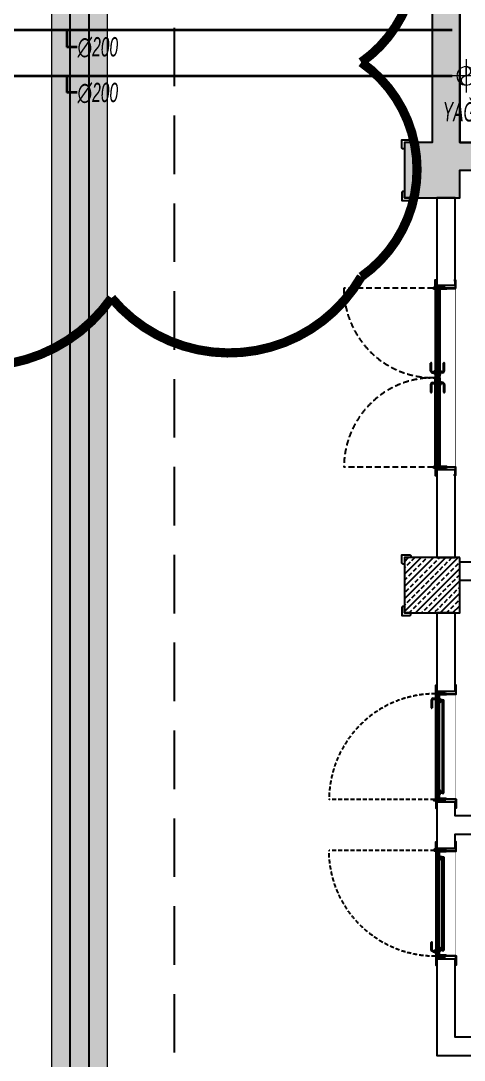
# Model space of a CAD drawing. Header units: millimetres. Extents: x -379292 to 1221486, y 92049 to 447512.
# Drawn here: x 182486 to 187296, y 235469 to 246739 of the extents above; entities that cross this region are included whole.
import ezdxf
from ezdxf.enums import TextEntityAlignment as Align

# ---------------------------------------------------------------- set-up
doc = ezdxf.new("R2010")
doc.units = ezdxf.units.MM
doc.linetypes.add('HIDDEN', pattern=[9.525, 6.35, -3.175])
for name, color, linetype, lineweight in [('0-KRCN-SHT YAĞMURSUYUBORUSU-100', 3, 'PISSU_LINE50', 35), ('0-KRCN-SHT-KOLADI-YAZIYAĞMURSUYU', 4, 'Continuous', 35), ('0-KRCN-SHT-PİSSU-BORU', 220, 'PISSU_LINE50', 40), ('E_CT_KA', 4, 'Continuous', 9), ('XREF$0$05_RAIN PIPE', 3, 'Continuous', 9)]:
    doc.layers.add(name, color=color, linetype=linetype, lineweight=lineweight)
for name, color, linetype in [('010-05', 1, 'Continuous'), ('05_DOOR', 2, 'Continuous'), ('05_EQUIPMENT', 1, 'Continuous'), ('05_HATCH 1', 101, 'Continuous'), ('05_HATCH CONCRETE', 141, 'Continuous'), ('05_HATCH SOLID-2', 253, 'Continuous'), ('05_PLASTER', 2, 'Continuous'), ('05_STEEL HIDDEN', 61, 'HIDDEN'), ('05_SYMBOL', 2, 'Continuous'), ('05_WALL', 3, 'Continuous'), ('E_CT_ZA', 6, 'Continuous')]:
    doc.layers.add(name, color=color, linetype=linetype)
doc.styles.add('MUF', font='isocpeur.ttf')
doc.styles.get("Standard").update_dxf_attribs({"font": 'segoeuil.ttf'})
doc.styles.add('ÇAP-2', font='ARIALNBI.TTF')
doc.linetypes.add('PISSU_LINE50', pattern='A,50,-10,["C",MUF,S=10,R=0,X=1,Y=-5],0', length=60)
pattern_1 = [(225, (19752.8965, 13790.6787), (0.224506403, -0.224506403), []), (315, (19752.8965, 13790.6787), (0.224506403, 0.224506403), [])]
pattern_2 = [(315, (-21540.32198, 13790.6787), (-0.224506403, -0.224506403), []), (225, (-21540.32198, 13790.6787), (-0.224506403, 0.224506403), [])]
pattern_3 = [(270, (-695728.2336, -3493868.9414), (1.3748153225, -2.38125), [1.5875, -3.175]), (30, (-695728.2336, -3493868.9414), (1.3748153315, 2.3812499948), [1.5875, -3.175]), (330, (-695728.2336, -3493868.9414), (2.749630654, -5.2e-09), [-3.175, 1.5875])]
pattern_4 = [(225, (905000, -3e-07), (67.351921, -67.351921), []), (225, (904932.65, -3e-07), (67.351921, -67.351921), [47.625, -23.8125])]

# ---------------------------------------------------------------- blocks, each defined once
blk = doc.blocks.new('VIDA')
at = {"layer": '05_EQUIPMENT'}
h = blk.add_hatch(dxfattribs=at)
h.set_pattern_fill('LINE', color=256, scale=0.1, angle=150, style=0)
h.set_pattern_definition([(330, (-3585.31887, 6072.20274), (0.03125, 0.05412658774), [])])
h.paths.add_polyline_path([(-0.1, -0.3), (-0.1, -1.7), (0.1, -1.7), (0.1, -0.3)])
h.paths.add_polyline_path([(-0.1, -0.3), (0.1, -0.3), (0, 0)])
for p, q in [((-0.1, -0.3), (0, 0)), ((0.1, -0.3), (0, 0)), ((0, -2), (-0.2, -2)), ((0.1, -1.7), (-0.1, -1.7)), ((0.1, -2), (-0.1, -2)), ((0, -2), (0, -2)), ((0.2, -2), (0, -2)), ((0, -2), (0, -2)), ((0, -2), (0, -2))]:
    blk.add_line(p, q, dxfattribs=at)
for points in [[(-0.2, -2), (-0.1, -2), (-0.1, -0.3)], [(0.2, -2), (0.1, -2), (0.1, -0.3)]]:
    blk.add_lwpolyline(points, dxfattribs=at)
blk = doc.blocks.new('*U82')
at = {"color": 8, "ltscale": 7}
for p, q in [((927, 60), (844, 60)), ((1073, 60), (1156, 60))]:
    blk.add_line(p, q, dxfattribs=at)
at = {"color": 8}
blk.add_wipeout([(0, 0), (0, -206), (2000, -206), (2000, 0), (10, 0)], dxfattribs=at)
at = {"layer": '010-05', "ltscale": 7}
h = blk.add_hatch(dxfattribs=at)
h.set_pattern_fill('ANSI37', color=8, scale=0.1, angle=360, style=0)
h.set_pattern_definition([(45, (-20246.60925, -14802.3896), (-0.224506403, 0.224506403), []), (135, (-20246.60925, -14802.3896), (-0.224506403, -0.224506403), [])])
edge = h.paths.add_edge_path(flags=16)
edge.add_line((28, -47), (28, -55))
edge.add_line((28, -55), (22, -55))
edge.add_line((22, -55), (22, -49))
edge.add_arc((26, -51), 4.69, 56.5428, 159.2569, ccw=False)
edge = h.paths.add_edge_path()
edge.add_line((29, -45), (29, -56))
edge.add_line((29, -56), (21, -56))
edge.add_line((21, -56), (21, -42))
edge.add_line((21, -42), (34, -42))
edge.add_line((34, -42), (32, -43))
edge.add_arc((32, -46), 2.82, 91.1093, 165.5986)
edge = h.paths.add_edge_path(flags=16)
edge.add_arc((32, -46), 3.82, 143.4668, 165.5986, ccw=False)
edge.add_line((29, -43), (22, -43))
edge.add_line((22, -43), (22, -46))
edge.add_arc((26, -53), 8.25, 70.1103, 120.2945, ccw=False)
edge.add_line((28, -45), (28, -45))
edge.add_line((28, -45), (29, -45))
h = blk.add_hatch(dxfattribs=at)
h.set_pattern_fill('ANSI37', color=8, scale=0.1, angle=360, style=0)
h.set_pattern_definition([(135, (22246.60925, -14802.3896), (0.224506403, 0.224506403), []), (45, (22246.60925, -14802.3896), (0.224506403, -0.224506403), [])])
edge = h.paths.add_edge_path(flags=16)
edge.add_line((1972, -47), (1972, -55))
edge.add_line((1972, -55), (1978, -55))
edge.add_line((1978, -55), (1978, -49))
edge.add_arc((1974, -51), 4.69, 20.7431, 123.4572)
edge = h.paths.add_edge_path()
edge.add_line((1971, -45), (1971, -56))
edge.add_line((1971, -56), (1979, -56))
edge.add_line((1979, -56), (1979, -42))
edge.add_line((1979, -42), (1966, -42))
edge.add_line((1966, -42), (1968, -43))
edge.add_arc((1968, -46), 2.82, 14.4014, 88.8907, ccw=False)
edge = h.paths.add_edge_path(flags=16)
edge.add_arc((1968, -46), 3.82, 14.4014, 36.5332)
edge.add_line((1971, -43), (1978, -43))
edge.add_line((1978, -43), (1978, -46))
edge.add_arc((1974, -53), 8.25, 59.7055, 109.8897)
edge.add_line((1972, -45), (1972, -45))
edge.add_line((1972, -45), (1971, -45))
at = {"layer": '05_HATCH 1', "ltscale": 7}
h = blk.add_hatch(dxfattribs=at)
h.set_pattern_fill('HONEY', color=8, scale=15, angle=90, style=0)
h.set_pattern_definition([(270, (24591.2114, 3174525.0591), (-1.623797625, -2.8125), [1.875, -3.75]), (150, (24591.2114, 3174525.0591), (-1.62379763564, 2.81249999385), [1.875, -3.75]), (210, (24591.2114, 3174525.0591), (-3.24759526064, -6.15e-09), [-3.75, 1.875])])
h.paths.add_polyline_path([(978, -15), (982, -9), (32, -9), (34, -15)])
h = blk.add_hatch(dxfattribs=at)
h.set_pattern_fill('HONEY', color=8, scale=15, angle=90, style=0)
h.set_pattern_definition([(90, (24591.2114, -3174555.0591), (-1.623797625, 2.8125), [1.875, -3.75]), (210, (24591.2114, -3174555.0591), (-1.62379763564, -2.81249999385), [1.875, -3.75]), (150, (24591.2114, -3174555.0591), (-3.24759526064, 6.15e-09), [-3.75, 1.875])])
h.paths.add_polyline_path([(982, -21), (978, -15), (34, -15), (32, -21)])
h = blk.add_hatch(dxfattribs=at)
h.set_pattern_fill('HONEY', color=8, scale=15, angle=90, style=0)
h.set_pattern_definition([(270, (24341.2114, 3174525.0591), (-1.623797625, -2.8125), [1.875, -3.75]), (150, (24341.2114, 3174525.0591), (-1.62379763564, 2.81249999385), [1.875, -3.75]), (210, (24341.2114, 3174525.0591), (-3.24759526064, -6.15e-09), [-3.75, 1.875])])
h.paths.add_polyline_path([(772, -15), (768, -9), (1970, -9), (1966, -15)])
h = blk.add_hatch(dxfattribs=at)
h.set_pattern_fill('HONEY', color=8, scale=15, angle=90, style=0)
h.set_pattern_definition([(90, (24341.2114, -3174555.0591), (-1.623797625, 2.8125), [1.875, -3.75]), (210, (24341.2114, -3174555.0591), (-1.62379763564, -2.81249999385), [1.875, -3.75]), (150, (24341.2114, -3174555.0591), (-3.24759526064, 6.15e-09), [-3.75, 1.875])])
h.paths.add_polyline_path([(768, -21), (772, -15), (1966, -15), (1970, -21)])
at = {"color": 8, "linetype": 'HIDDEN', "ltscale": 10}
for p, q in [((29, 30), (29, 1002)), ((1971, 30), (1971, 1002))]:
    blk.add_line(p, q, dxfattribs=at)
at = {"color": 8, "ltscale": 7}
for p, q in [((22, 10), (970, 10)), ((22, 10), (1000, 10)), ((22, 9), (22, 10)), ((22, 9), (22, 10)), ((27, 2), (27, 1)), ((27, 2), (37, 2)), ((27, 2), (27, 1)), ((27, 2), (37, 2)), ((27, 1), (37, 1)), ((27, 1), (37, 1)), ((37, 5), (36, 5)), ((37, 5), (36, 5)), ((37, 9), (985, 9)), ((985, 2), (37, 2)), ((37, 2), (44, -15)), ((37, 2), (44, -15)), ((37, 1), (43, -15)), ((37, 1), (43, -15)), ((927, 50), (844, 50)), ((964, 15), (919, 15)), ((919, 15), (919, 10)), ((937, 40), (937, 15)), ((947, 40), (947, 15)), ((964, 15), (964, 10)), ((985, 2), (978, -15)), ((985, 1), (979, -15)), ((985, 5), (986, 5)), ((995, 2), (985, 2)), ((995, 1), (985, 1)), ((995, 2), (995, 1)), ((1978, 10), (1000, 10)), ((1005, 2), (1005, 1)), ((1005, 2), (1015, 2)), ((1005, 1), (1015, 1)), ((1015, 5), (1014, 5)), ((1963, 9), (1015, 9)), ((1015, 2), (1963, 2)), ((1015, 2), (1022, -15)), ((1015, 1), (1021, -15)), ((1978, 10), (1030, 10)), ((1036, 15), (1081, 15)), ((1036, 15), (1036, 10)), ((1053, 40), (1053, 15)), ((1063, 40), (1063, 15)), ((1073, 50), (1156, 50)), ((1081, 15), (1081, 10)), ((1963, 2), (1956, -15)), ((1963, 2), (1956, -15)), ((1963, 1), (1957, -15)), ((1963, 1), (1957, -15)), ((1963, 5), (1964, 5)), ((1963, 5), (1964, 5)), ((1973, 2), (1963, 2)), ((1973, 2), (1963, 2)), ((1973, 1), (1963, 1)), ((1973, 1), (1963, 1)), ((1973, 2), (1973, 1)), ((1973, 2), (1973, 1)), ((1978, 9), (1978, 10)), ((1978, 9), (1978, 10)), ((1978, 9), (1978, 10)), ((985, -39), (22, -39)), ((22, -39), (985, -39)), ((22, -40), (22, -39)), ((22, -40), (22, -39)), ((985, -40), (22, -40)), ((1000, -40), (22, -40)), ((43, -15), (27, -15)), ((43, -15), (27, -15)), ((27, -31), (37, -31)), ((27, -31), (27, -32)), ((27, -31), (37, -31)), ((27, -31), (27, -32)), ((27, -32), (37, -32)), ((27, -32), (37, -32)), ((33, -40), (985, -40)), ((37, -35), (36, -35)), ((37, -35), (36, -35)), ((37, -32), (44, -15)), ((37, -31), (43, -15)), ((37, -32), (44, -15)), ((37, -31), (43, -15)), ((985, -32), (37, -32)), ((982, -9), (40, -9)), ((982, -21), (40, -21)), ((978, -15), (44, -15)), ((978, -15), (44, -15)), ((985, -32), (978, -15)), ((985, -31), (979, -15)), ((979, -15), (995, -15)), ((995, -31), (985, -31)), ((995, -32), (985, -32)), ((985, -35), (986, -35)), ((995, -31), (995, -32)), ((1000, -40), (1978, -40)), ((1021, -15), (1005, -15)), ((1005, -31), (1015, -31)), ((1005, -31), (1005, -32)), ((1005, -32), (1015, -32)), ((1015, -35), (1014, -35)), ((1015, -32), (1022, -15)), ((1015, -31), (1021, -15)), ((1015, -32), (1963, -32)), ((1015, -39), (1978, -39)), ((1978, -39), (1015, -39)), ((1967, -40), (1015, -40)), ((1015, -40), (1978, -40)), ((1018, -9), (1960, -9)), ((1018, -21), (1960, -21)), ((1022, -15), (1956, -15)), ((1022, -15), (1956, -15)), ((1963, -32), (1956, -15)), ((1963, -32), (1956, -15)), ((1963, -31), (1957, -15)), ((1957, -15), (1973, -15)), ((1963, -31), (1957, -15)), ((1957, -15), (1973, -15)), ((1973, -31), (1963, -31)), ((1973, -31), (1963, -31)), ((1973, -32), (1963, -32)), ((1973, -32), (1963, -32)), ((1963, -35), (1964, -35)), ((1973, -31), (1973, -32)), ((1973, -31), (1973, -32)), ((1978, -30), (1978, -29)), ((1978, -30), (1978, -29)), ((1978, -40), (1978, -39))]:
    blk.add_line(p, q, dxfattribs=at)
at = {"ltscale": 7}
for p, q in [((927, -80), (844, -80)), ((927, -90), (844, -90)), ((919, -45), (919, -40)), ((964, -45), (919, -45)), ((937, -70), (937, -45)), ((947, -70), (947, -45)), ((964, -45), (964, -40)), ((1036, -45), (1036, -40)), ((1036, -45), (1081, -45)), ((1053, -70), (1053, -45)), ((1063, -70), (1063, -45)), ((1073, -80), (1156, -80)), ((1073, -90), (1156, -90)), ((1081, -45), (1081, -40))]:
    blk.add_line(p, q, dxfattribs=at)
at = {"color": 8, "ltscale": 7, "flags": 128}
for points in [[(36, -113, -1), (34, -113), (34, -96), (32, -96), (32, -113, 1), (38, -113), (38, -47, 1), (30, -47), (30, -56), (20, -56), (20, 10), (-60, 10), (-60, 0), (-50, 0), (-50, 2), (-58, 2), (-58, 8), (18, 8), (18, -58), (32, -58), (32, -47, -1), (36, -47)], [(1964, -113, 1), (1966, -113), (1966, -96), (1968, -96), (1968, -113, -1), (1962, -113), (1962, -47, -1), (1970, -47), (1970, -56), (1980, -56), (1980, 10), (2060, 10), (2060, 0), (2050, 0), (2050, 2), (2058, 2), (2058, 8), (1982, 8), (1982, -58), (1968, -58), (1968, -47, 1), (1964, -47)]]:
    blk.add_lwpolyline(points, format="xyb", close=True, dxfattribs=at)
at = {"color": 8, "ltscale": 7}
for points in [[(37, 5), (37, 9), (22, 9), (22, -39), (37, -39), (37, -35)], [(37, 5), (37, 9), (22, 9), (22, -39), (37, -39), (37, -35)], [(36, 5), (36, 8), (23, 8), (23, -38), (36, -38), (36, -35)], [(36, 5), (36, 8), (23, 8), (23, -38), (36, -38), (36, -35)], [(985, 5), (985, 9), (1000, 9), (1000, -39), (985, -39), (985, -35)], [(986, 5), (986, 8), (999, 8), (999, -38), (986, -38), (986, -35)], [(1015, 5), (1015, 9), (1000, 9), (1000, -39), (1015, -39), (1015, -35)], [(1014, 5), (1014, 8), (1001, 8), (1001, -38), (1014, -38), (1014, -35)], [(1963, 5), (1963, 9), (1978, 9), (1978, -39), (1963, -39), (1963, -35)], [(1963, 5), (1963, 9), (1978, 9), (1978, -39), (1963, -39), (1963, -35)], [(1964, 5), (1964, 8), (1977, 8), (1977, -38), (1964, -38), (1964, -35)], [(1964, 5), (1964, 8), (1977, 8), (1977, -38), (1964, -38), (1964, -35)]]:
    blk.add_lwpolyline(points, dxfattribs=at)
for points in [[(32, -66), (32, -210), (-60, -210), (-60, -200), (-50, -200), (-50, -202), (-58, -202), (-58, -208), (30, -208), (30, -66)], [(29, -68), (20, -68), (20, -94), (30, -104), (30, -118), (28, -118), (28, -105), (18, -95), (18, -66), (29, -66)], [(1968, -66), (1968, -210), (2060, -210), (2060, -200), (2050, -200), (2050, -202), (2058, -202), (2058, -208), (1970, -208), (1970, -66)], [(1971, -58), (1980, -58), (1980, -84), (1970, -94), (1970, -108), (1972, -108), (1972, -95), (1982, -85), (1982, -56), (1971, -56)]]:
    blk.add_lwpolyline(points, close=True, dxfattribs=at)
for centre, radius in [((29, 21), 10.1), ((29, 21), 6.72), ((1971, 21), 10.1), ((1971, 21), 6.72)]:
    blk.add_circle(centre, radius, dxfattribs=at)
at = {"color": 8, "linetype": 'HIDDEN', "ltscale": 10}
for centre, radius, start, end in [((28, 29), 972, 359.179, 89.8913), ((1972, 29), 973, 90.0802, 180.8259)]:
    blk.add_arc(centre, radius, start, end, dxfattribs=at)
at = {"color": 8, "ltscale": 7}
for centre, radius, start, end in [((844, 55), 5, 90, 270), ((927, 40), 20, 0, 90), ((927, 40), 10, 0, 90), ((1073, 40), 20, 90, 180), ((1073, 40), 10, 90, 180), ((1156, 55), 5, 270, 90)]:
    blk.add_arc(centre, radius, start, end, dxfattribs=at)
at = {"ltscale": 7}
for centre, radius, start, end in [((844, -85), 5, 90, 270), ((927, -70), 10, 270, 0), ((927, -70), 20, 270, 0), ((1073, -70), 20, 180, 270), ((1073, -70), 10, 180, 270), ((1156, -85), 5, 270, 90)]:
    blk.add_arc(centre, radius, start, end, dxfattribs=at)
at = {"layer": '010-05', "color": 8, "ltscale": 7}
for points in [[(29, -45, -0.336971), (32, -43), (34, -42), (29, -42), (21, -42), (21, -56), (29, -56)], [(28, -45, 0.222538), (22, -46), (22, -43), (29, -43, 0.09687), (29, -45), (28, -45)], [(28, -55), (22, -55), (22, -49, -0.473637), (28, -47)], [(1971, -45, 0.336971), (1968, -43), (1966, -42), (1971, -42), (1979, -42), (1979, -56), (1971, -56)], [(1972, -45, -0.222538), (1978, -46), (1978, -43), (1971, -43, -0.09687), (1971, -45), (1972, -45)], [(1972, -55), (1978, -55), (1978, -49, 0.473637), (1972, -47)]]:
    blk.add_lwpolyline(points, format="xyb", close=True, dxfattribs=at)
at = {"layer": '05_PLASTER', "color": 8, "ltscale": 7}
blk.add_line((1990, -42), (1990, 0), dxfattribs=at)
at = {"layer": '05_STEEL HIDDEN', "color": 8, "ltscale": 7}
for points in [[(17, -59), (17, -34), (11, -34), (11, -60), (23, -89), (23, -111), (29, -111), (29, -88)], [(1983, -49), (1983, -13), (1989, -13), (1989, -50), (1977, -79), (1977, -101), (1971, -101), (1971, -78)]]:
    blk.add_lwpolyline(points, close=True, dxfattribs=at)
at = {"layer": '05_STEEL HIDDEN', "color": 8, "ltscale": 7, "flags": 128}
for points in [[(17, -34), (18, -34), (18, -59), (30, -88), (30, -111), (29, -111)], [(1983, -13), (1982, -13), (1982, -49), (1970, -78), (1970, -101), (1971, -101)]]:
    blk.add_lwpolyline(points, dxfattribs=at)
at = {"layer": '05_WALL', "color": 8, "ltscale": 7}
for p, q in [((0, -200), (0, 0)), ((2000, -200), (2000, 0))]:
    blk.add_line(p, q, dxfattribs=at)
at = {"color": 8, "ltscale": 7, "yscale": 10, "zscale": 10, "rotation": 180}
for p, xscale in [((25, -76), -10), ((1975, -76), 10)]:
    blk.add_blockref('VIDA', p, dxfattribs=dict(at, xscale=xscale))
blk = doc.blocks.new('*U90')
at = {"color": 8}
blk.add_wipeout([(0, 5), (0, -206), (1200, -206), (1200, 5)], dxfattribs=at)
at = {"layer": '010-05', "ltscale": 7}
h = blk.add_hatch(dxfattribs=at)
h.set_pattern_fill('ANSI37', color=8, scale=0.1, angle=540, style=0)
h.set_pattern_definition(pattern_1)
edge = h.paths.add_edge_path(flags=16)
edge.add_line((28, -35), (28, -44))
edge.add_line((28, -44), (22, -44))
edge.add_line((22, -44), (22, -37))
edge.add_arc((26, -39), 4.69, 56.5428, 159.2569, ccw=False)
edge = h.paths.add_edge_path()
edge.add_line((29, -33), (29, -45))
edge.add_line((29, -45), (21, -45))
edge.add_line((21, -45), (21, -31))
edge.add_line((21, -31), (34, -31))
edge.add_line((34, -31), (32, -31))
edge.add_arc((32, -34), 2.82, 91.1093, 165.5986)
edge = h.paths.add_edge_path(flags=16)
edge.add_arc((32, -34), 3.82, 143.4668, 165.5986, ccw=False)
edge.add_line((29, -32), (22, -32))
edge.add_line((22, -32), (22, -35))
edge.add_arc((26, -42), 8.25, 70.1103, 120.2945, ccw=False)
edge.add_line((28, -34), (28, -33))
edge.add_line((28, -33), (29, -33))
h = blk.add_hatch(dxfattribs=at)
h.set_pattern_fill('ANSI37', color=8, scale=0.1, angle=180, style=0)
h.set_pattern_definition(pattern_2)
edge = h.paths.add_edge_path(flags=16)
edge.add_line((1172, -35), (1172, -44))
edge.add_line((1172, -44), (1178, -44))
edge.add_line((1178, -44), (1178, -37))
edge.add_arc((1174, -39), 4.69, 20.7431, 123.4572)
edge = h.paths.add_edge_path()
edge.add_line((1171, -33), (1171, -45))
edge.add_line((1171, -45), (1179, -45))
edge.add_line((1179, -45), (1179, -31))
edge.add_line((1179, -31), (1166, -31))
edge.add_line((1166, -31), (1168, -31))
edge.add_arc((1168, -34), 2.82, 14.4014, 88.8907, ccw=False)
edge = h.paths.add_edge_path(flags=16)
edge.add_arc((1168, -34), 3.82, 14.4014, 36.5332)
edge.add_line((1171, -32), (1178, -32))
edge.add_line((1178, -32), (1178, -35))
edge.add_arc((1174, -42), 8.25, 59.7055, 109.8897)
edge.add_line((1172, -34), (1172, -33))
edge.add_line((1172, -33), (1171, -33))
at = {"layer": '05_HATCH 1'}
h = blk.add_hatch(dxfattribs=at)
h.set_pattern_fill('HONEY', color=8, scale=0.5, angle=270, style=0)
h.set_pattern_definition(pattern_3)
h.paths.add_polyline_path([(40, -3), (44, -9), (1156, -9), (1160, -3)])
h = blk.add_hatch(dxfattribs=at)
h.set_pattern_fill('HONEY', color=8, scale=0.5, angle=270, style=0)
h.set_pattern_definition(pattern_3)
h.paths.add_polyline_path([(40, -15), (44, -10), (1156, -10), (1160, -15)])
at = {"color": 8, "linetype": 'HIDDEN', "ltscale": 7}
blk.add_line((25, 25), (25, 1168), dxfattribs=at)
at = {"color": 8, "ltscale": 7}
for p, q in [((22, 10), (1148, 10)), ((22, 10), (1178, 10)), ((22, 9), (22, 10)), ((27, 2), (27, 1)), ((27, 2), (37, 2)), ((27, 1), (37, 1)), ((37, 5), (36, 5)), ((37, 9), (1163, 9)), ((1163, 2), (37, 2)), ((37, 2), (44, -9)), ((37, 1), (43, -9)), ((1105, 60), (1022, 60)), ((1105, 50), (1022, 50)), ((1142, 15), (1097, 15)), ((1097, 15), (1097, 10)), ((1115, 40), (1115, 15)), ((1125, 40), (1125, 15)), ((1142, 15), (1142, 10)), ((1163, 2), (1156, -9)), ((1163, 1), (1157, -9)), ((1163, 5), (1164, 5)), ((1173, 2), (1163, 2)), ((1173, 1), (1163, 1)), ((1173, 2), (1173, 1)), ((1178, 9), (1178, 10)), ((1178, 9), (1178, 10)), ((1163, -27), (22, -27)), ((22, -27), (1163, -27)), ((22, -28), (22, -27)), ((1163, -28), (22, -28)), ((1178, -28), (22, -28)), ((43, -9), (27, -9)), ((27, -20), (37, -20)), ((27, -20), (27, -21)), ((27, -21), (37, -21)), ((33, -28), (1163, -28)), ((37, -23), (36, -23)), ((37, -20), (43, -9)), ((37, -21), (44, -10)), ((1163, -21), (37, -21)), ((1156, -9), (44, -9)), ((1156, -10), (44, -10)), ((96, -58), (96, -38)), ((1109, -58), (96, -58)), ((96, -58), (96, -78)), ((96, -78), (1109, -78)), ((116, -38), (116, -58)), ((1089, -38), (1089, -58)), ((1109, -58), (1109, -38)), ((1109, -58), (1109, -78)), ((1163, -21), (1156, -10)), ((1163, -20), (1157, -9)), ((1157, -9), (1173, -9)), ((1173, -20), (1163, -20)), ((1173, -21), (1163, -21)), ((1163, -23), (1164, -23)), ((1173, -20), (1173, -21)), ((1178, -28), (1178, -27)), ((1178, -28), (1178, -27))]:
    blk.add_line(p, q, dxfattribs=at)
at = {"color": 8, "ltscale": 7, "flags": 128}
for points in [[(36, -101, -1), (34, -101), (34, -85), (32, -85), (32, -101, 1), (38, -101), (38, -35, 1), (30, -35), (30, -45), (20, -45), (20, 10), (-68, 10), (-68, 0), (-58, 0), (-58, 2), (-66, 2), (-66, 8), (18, 8), (18, -47), (32, -47), (32, -35, -1), (36, -35)], [(1164, -101, 1), (1166, -101), (1166, -85), (1168, -85), (1168, -101, -1), (1162, -101), (1162, -35, -1), (1170, -35), (1170, -45), (1180, -45), (1180, 10), (1268, 10), (1268, 0), (1258, 0), (1258, 2), (1266, 2), (1266, 8), (1182, 8), (1182, -47), (1168, -47), (1168, -35, 1), (1164, -35)]]:
    blk.add_lwpolyline(points, format="xyb", close=True, dxfattribs=at)
at = {"color": 8, "ltscale": 7}
for points in [[(37, 5), (37, 9), (22, 9), (22, -27), (37, -27), (37, -23)], [(36, 5), (36, 8), (23, 8), (23, -26), (36, -26), (36, -23)], [(1163, 5), (1163, 9), (1178, 9), (1178, -27), (1163, -27), (1163, -23)], [(1164, 5), (1164, 8), (1177, 8), (1177, -26), (1164, -26), (1164, -23)], [(86, -28), (86, -38), (128, -38), (128, -28)], [(1119, -28), (1119, -38), (1077, -38), (1077, -28)]]:
    blk.add_lwpolyline(points, dxfattribs=at)
for points in [[(32, -55), (32, -210), (-68, -210), (-68, -200), (-58, -200), (-58, -202), (-66, -202), (-66, -208), (30, -208), (30, -55)], [(29, -57), (20, -57), (20, -83), (30, -93), (30, -106), (28, -106), (28, -94), (18, -84), (18, -55), (29, -55)], [(40, -3), (44, -9), (1156, -9), (1160, -3)], [(40, -15), (44, -10), (1156, -10), (1160, -15)], [(1168, -55), (1168, -210), (1268, -210), (1268, -200), (1258, -200), (1258, -202), (1266, -202), (1266, -208), (1170, -208), (1170, -55)], [(1171, -57), (1180, -57), (1180, -83), (1170, -93), (1170, -106), (1172, -106), (1172, -94), (1182, -84), (1182, -55), (1171, -55)]]:
    blk.add_lwpolyline(points, close=True, dxfattribs=at)
for radius in [10.1, 6.72]:
    blk.add_circle((21, 21), radius, dxfattribs=at)
at = {"color": 8, "linetype": 'HIDDEN', "ltscale": 7}
blk.add_arc((21, 16), 1152, 359.7875, 89.8098, dxfattribs=at)
at = {"color": 8, "ltscale": 7}
for centre, radius, start, end in [((1022, 55), 5, 90, 270), ((1105, 40), 20, 0, 90), ((1105, 40), 10, 0, 90)]:
    blk.add_arc(centre, radius, start, end, dxfattribs=at)
at = {"layer": '010-05', "color": 8, "ltscale": 7}
for points in [[(29, -33, -0.336971), (32, -31), (34, -31), (29, -31), (21, -31), (21, -45), (29, -45)], [(28, -34, 0.222538), (22, -35), (22, -32), (29, -32, 0.09687), (29, -33), (28, -33)], [(28, -44), (22, -44), (22, -37, -0.473637), (28, -35)], [(1171, -33, 0.336971), (1168, -31), (1166, -31), (1171, -31), (1179, -31), (1179, -45), (1171, -45)], [(1172, -34, -0.222538), (1178, -35), (1178, -32), (1171, -32, -0.09687), (1171, -33), (1172, -33)], [(1172, -44), (1178, -44), (1178, -37, 0.473637), (1172, -35)]]:
    blk.add_lwpolyline(points, format="xyb", close=True, dxfattribs=at)
at = {"layer": '05_STEEL HIDDEN', "color": 8, "ltscale": 7}
for points in [[(17, -48), (17, -23), (11, -23), (11, -49), (23, -77), (23, -99), (29, -99), (29, -76)], [(1183, -48), (1183, -23), (1189, -23), (1189, -49), (1177, -77), (1177, -99), (1171, -99), (1171, -76)]]:
    blk.add_lwpolyline(points, close=True, dxfattribs=at)
at = {"layer": '05_STEEL HIDDEN', "color": 8, "ltscale": 7, "flags": 128}
for points in [[(17, -23), (18, -23), (18, -48), (30, -76), (30, -99), (29, -99)], [(1183, -23), (1182, -23), (1182, -48), (1170, -76), (1170, -99), (1171, -99)]]:
    blk.add_lwpolyline(points, dxfattribs=at)
at = {"layer": '05_WALL', "color": 8, "ltscale": 20}
for points in [[(0, 0), (0, -200)], [(1200, 0), (1200, -200)]]:
    blk.add_lwpolyline(points, dxfattribs=at)
at = {"color": 8, "ltscale": 7, "yscale": 10, "zscale": 10, "rotation": 180}
for p, xscale in [((25, -65), -10), ((1175, -65), 10)]:
    blk.add_blockref('VIDA', p, dxfattribs=dict(at, xscale=xscale))
blk = doc.blocks.new('*U91')
at = {"color": 8}
blk.add_wipeout([(0, 5), (0, -206), (1200, -206), (1200, 5)], dxfattribs=at)
at = {"layer": '010-05', "ltscale": 7}
h = blk.add_hatch(dxfattribs=at)
h.set_pattern_fill('ANSI37', color=8, scale=0.1, angle=540, style=0)
h.set_pattern_definition(pattern_1)
edge = h.paths.add_edge_path(flags=16)
edge.add_line((28, -35), (28, -44))
edge.add_line((28, -44), (22, -44))
edge.add_line((22, -44), (22, -37))
edge.add_arc((26, -39), 4.69, 56.5428, 159.2569, ccw=False)
edge = h.paths.add_edge_path()
edge.add_line((29, -33), (29, -45))
edge.add_line((29, -45), (21, -45))
edge.add_line((21, -45), (21, -31))
edge.add_line((21, -31), (34, -31))
edge.add_line((34, -31), (32, -31))
edge.add_arc((32, -34), 2.82, 91.1093, 165.5986)
edge = h.paths.add_edge_path(flags=16)
edge.add_arc((32, -34), 3.82, 143.4668, 165.5986, ccw=False)
edge.add_line((29, -32), (22, -32))
edge.add_line((22, -32), (22, -35))
edge.add_arc((26, -42), 8.25, 70.1103, 120.2945, ccw=False)
edge.add_line((28, -34), (28, -33))
edge.add_line((28, -33), (29, -33))
h = blk.add_hatch(dxfattribs=at)
h.set_pattern_fill('ANSI37', color=8, scale=0.1, angle=180, style=0)
h.set_pattern_definition(pattern_2)
edge = h.paths.add_edge_path(flags=16)
edge.add_line((1172, -35), (1172, -44))
edge.add_line((1172, -44), (1178, -44))
edge.add_line((1178, -44), (1178, -37))
edge.add_arc((1174, -39), 4.69, 20.7431, 123.4572)
edge = h.paths.add_edge_path()
edge.add_line((1171, -33), (1171, -45))
edge.add_line((1171, -45), (1179, -45))
edge.add_line((1179, -45), (1179, -31))
edge.add_line((1179, -31), (1166, -31))
edge.add_line((1166, -31), (1168, -31))
edge.add_arc((1168, -34), 2.82, 14.4014, 88.8907, ccw=False)
edge = h.paths.add_edge_path(flags=16)
edge.add_arc((1168, -34), 3.82, 14.4014, 36.5332)
edge.add_line((1171, -32), (1178, -32))
edge.add_line((1178, -32), (1178, -35))
edge.add_arc((1174, -42), 8.25, 59.7055, 109.8897)
edge.add_line((1172, -34), (1172, -33))
edge.add_line((1172, -33), (1171, -33))
at = {"layer": '05_HATCH 1'}
h = blk.add_hatch(dxfattribs=at)
h.set_pattern_fill('HONEY', color=8, scale=0.5, angle=270, style=0)
h.set_pattern_definition(pattern_3)
h.paths.add_polyline_path([(40, -3), (44, -9), (1156, -9), (1160, -3)])
h = blk.add_hatch(dxfattribs=at)
h.set_pattern_fill('HONEY', color=8, scale=0.5, angle=270, style=0)
h.set_pattern_definition(pattern_3)
h.paths.add_polyline_path([(40, -15), (44, -10), (1156, -10), (1160, -15)])
at = {"color": 8, "linetype": 'HIDDEN', "ltscale": 7}
blk.add_line((25, 25), (25, 1168), dxfattribs=at)
at = {"color": 8, "ltscale": 7}
for p, q in [((22, 10), (1148, 10)), ((22, 10), (1178, 10)), ((22, 9), (22, 10)), ((27, 2), (27, 1)), ((27, 2), (37, 2)), ((27, 1), (37, 1)), ((37, 5), (36, 5)), ((37, 9), (1163, 9)), ((1163, 2), (37, 2)), ((37, 2), (44, -9)), ((37, 1), (43, -9)), ((1105, 60), (1022, 60)), ((1105, 50), (1022, 50)), ((1142, 15), (1097, 15)), ((1097, 15), (1097, 10)), ((1115, 40), (1115, 15)), ((1125, 40), (1125, 15)), ((1142, 15), (1142, 10)), ((1163, 2), (1156, -9)), ((1163, 1), (1157, -9)), ((1163, 5), (1164, 5)), ((1173, 2), (1163, 2)), ((1173, 1), (1163, 1)), ((1173, 2), (1173, 1)), ((1178, 9), (1178, 10)), ((1178, 9), (1178, 10)), ((1163, -27), (22, -27)), ((22, -27), (1163, -27)), ((22, -28), (22, -27)), ((1163, -28), (22, -28)), ((1178, -28), (22, -28)), ((43, -9), (27, -9)), ((27, -20), (37, -20)), ((27, -20), (27, -21)), ((27, -21), (37, -21)), ((33, -28), (1163, -28)), ((37, -23), (36, -23)), ((37, -20), (43, -9)), ((37, -21), (44, -10)), ((1163, -21), (37, -21)), ((1156, -9), (44, -9)), ((1156, -10), (44, -10)), ((96, -58), (96, -38)), ((1109, -58), (96, -58)), ((96, -58), (96, -78)), ((96, -78), (1109, -78)), ((116, -38), (116, -58)), ((1089, -38), (1089, -58)), ((1109, -58), (1109, -38)), ((1109, -58), (1109, -78)), ((1163, -21), (1156, -10)), ((1163, -20), (1157, -9)), ((1157, -9), (1173, -9)), ((1173, -20), (1163, -20)), ((1173, -21), (1163, -21)), ((1163, -23), (1164, -23)), ((1173, -20), (1173, -21)), ((1178, -28), (1178, -27)), ((1178, -28), (1178, -27))]:
    blk.add_line(p, q, dxfattribs=at)
at = {"color": 8, "ltscale": 7, "flags": 128}
for points in [[(36, -101, -1), (34, -101), (34, -85), (32, -85), (32, -101, 1), (38, -101), (38, -35, 1), (30, -35), (30, -45), (20, -45), (20, 10), (-68, 10), (-68, 0), (-58, 0), (-58, 2), (-66, 2), (-66, 8), (18, 8), (18, -47), (32, -47), (32, -35, -1), (36, -35)], [(1164, -101, 1), (1166, -101), (1166, -85), (1168, -85), (1168, -101, -1), (1162, -101), (1162, -35, -1), (1170, -35), (1170, -45), (1180, -45), (1180, 10), (1268, 10), (1268, 0), (1258, 0), (1258, 2), (1266, 2), (1266, 8), (1182, 8), (1182, -47), (1168, -47), (1168, -35, 1), (1164, -35)]]:
    blk.add_lwpolyline(points, format="xyb", close=True, dxfattribs=at)
at = {"color": 8, "ltscale": 7}
for points in [[(37, 5), (37, 9), (22, 9), (22, -27), (37, -27), (37, -23)], [(36, 5), (36, 8), (23, 8), (23, -26), (36, -26), (36, -23)], [(1163, 5), (1163, 9), (1178, 9), (1178, -27), (1163, -27), (1163, -23)], [(1164, 5), (1164, 8), (1177, 8), (1177, -26), (1164, -26), (1164, -23)], [(86, -28), (86, -38), (128, -38), (128, -28)], [(1119, -28), (1119, -38), (1077, -38), (1077, -28)]]:
    blk.add_lwpolyline(points, dxfattribs=at)
for points in [[(32, -55), (32, -210), (-68, -210), (-68, -200), (-58, -200), (-58, -202), (-66, -202), (-66, -208), (30, -208), (30, -55)], [(29, -57), (20, -57), (20, -83), (30, -93), (30, -106), (28, -106), (28, -94), (18, -84), (18, -55), (29, -55)], [(40, -3), (44, -9), (1156, -9), (1160, -3)], [(40, -15), (44, -10), (1156, -10), (1160, -15)], [(1168, -55), (1168, -210), (1268, -210), (1268, -200), (1258, -200), (1258, -202), (1266, -202), (1266, -208), (1170, -208), (1170, -55)], [(1171, -57), (1180, -57), (1180, -83), (1170, -93), (1170, -106), (1172, -106), (1172, -94), (1182, -84), (1182, -55), (1171, -55)]]:
    blk.add_lwpolyline(points, close=True, dxfattribs=at)
for radius in [10.1, 6.72]:
    blk.add_circle((21, 21), radius, dxfattribs=at)
at = {"color": 8, "linetype": 'HIDDEN', "ltscale": 7}
blk.add_arc((21, 16), 1152, 359.7875, 89.8098, dxfattribs=at)
at = {"color": 8, "ltscale": 7}
for centre, radius, start, end in [((1022, 55), 5, 90, 270), ((1105, 40), 20, 0, 90), ((1105, 40), 10, 0, 90)]:
    blk.add_arc(centre, radius, start, end, dxfattribs=at)
at = {"layer": '010-05', "color": 8, "ltscale": 7}
for points in [[(29, -33, -0.336971), (32, -31), (34, -31), (29, -31), (21, -31), (21, -45), (29, -45)], [(28, -34, 0.222538), (22, -35), (22, -32), (29, -32, 0.09687), (29, -33), (28, -33)], [(28, -44), (22, -44), (22, -37, -0.473637), (28, -35)], [(1171, -33, 0.336971), (1168, -31), (1166, -31), (1171, -31), (1179, -31), (1179, -45), (1171, -45)], [(1172, -34, -0.222538), (1178, -35), (1178, -32), (1171, -32, -0.09687), (1171, -33), (1172, -33)], [(1172, -44), (1178, -44), (1178, -37, 0.473637), (1172, -35)]]:
    blk.add_lwpolyline(points, format="xyb", close=True, dxfattribs=at)
at = {"layer": '05_STEEL HIDDEN', "color": 8, "ltscale": 7}
for points in [[(17, -48), (17, -23), (11, -23), (11, -49), (23, -77), (23, -99), (29, -99), (29, -76)], [(1183, -48), (1183, -23), (1189, -23), (1189, -49), (1177, -77), (1177, -99), (1171, -99), (1171, -76)]]:
    blk.add_lwpolyline(points, close=True, dxfattribs=at)
at = {"layer": '05_STEEL HIDDEN', "color": 8, "ltscale": 7, "flags": 128}
for points in [[(17, -23), (18, -23), (18, -48), (30, -76), (30, -99), (29, -99)], [(1183, -23), (1182, -23), (1182, -48), (1170, -76), (1170, -99), (1171, -99)]]:
    blk.add_lwpolyline(points, dxfattribs=at)
at = {"layer": '05_WALL', "color": 8, "ltscale": 20}
for points in [[(0, 0), (0, -200)], [(1200, 0), (1200, -200)]]:
    blk.add_lwpolyline(points, dxfattribs=at)
at = {"color": 8, "ltscale": 7, "yscale": 10, "zscale": 10, "rotation": 180}
for p, xscale in [((25, -65), -10), ((1175, -65), 10)]:
    blk.add_blockref('VIDA', p, dxfattribs=dict(at, xscale=xscale))
blk = doc.blocks.new('bariyer')
at = {"color": 8, "ltscale": 25}
blk.add_lwpolyline([(0, -70), (15, -70, 0.414214), (30, -55), (30, 30), (-55, 30, 0.414214), (-70, 15), (-70, 0), (0, 0)], format="xyb", close=True, dxfattribs=at)
blk = doc.blocks.new('OtoParkBodrumKatMimari')
at = {"layer": '05_HATCH CONCRETE'}
h = blk.add_hatch(dxfattribs=at)
h.set_pattern_fill('ANSI33', color=8, scale=15, angle=180, style=0)
h.set_pattern_definition(pattern_4)
h.paths.add_polyline_path([(135600, 140100), (135000, 140100), (135000, 139500), (135600, 139500)])
at = {"color": 5}
blk.add_lwpolyline([(135600, 140100), (135000, 140100), (135000, 139500), (135600, 139500)], close=True, dxfattribs=at)
at = {"layer": '05_SYMBOL', "color": 252, "linetype": 'HIDDEN', "ltscale": 100}
blk.add_lwpolyline([(132500, 166800), (132500, 53048)], dxfattribs=at)
at = {"layer": '05_WALL', "color": 8, "flags": 128}
blk.add_lwpolyline([(135350, 144000), (135350, 140100), (135550, 140100), (135550, 144000)], close=True, dxfattribs=at)
for points in [[(142600, 140050), (135600, 140050)], [(142600, 139850), (135600, 139850)], [(142900, 137300), (135550, 137300), (135550, 139500), (135350, 139500), (135350, 134700), (142900, 134700)], [(142900, 134900), (135550, 134900), (135550, 137100), (142900, 137100)]]:
    blk.add_lwpolyline(points, dxfattribs=at)
at = {"layer": '05_SYMBOL', "color": 8, "xscale": -1}
for p in [(135000, 144600), (135000, 140100)]:
    blk.add_blockref('bariyer', p, dxfattribs=at)
at = {"layer": '05_SYMBOL', "color": 8, "rotation": 180}
for p in [(135000, 144000), (135000, 139500)]:
    blk.add_blockref('bariyer', p, dxfattribs=at)
at = {"layer": '05_DOOR', "color": 8, "rotation": 89.99999999999999}
blk.add_blockref('*U82', (135344, 141050), dxfattribs=at)
at = {"layer": '05_DOOR', "rotation": 90.00000000000001}
blk.add_blockref('*U91', (135350, 137450), dxfattribs=at)
at = {"layer": '05_DOOR', "xscale": -1, "rotation": 89.99999999999997}
blk.add_blockref('*U90', (135350, 136950), dxfattribs=at)
at = {"layer": '05_HATCH CONCRETE'}
h = blk.add_hatch(dxfattribs=at)
h.set_pattern_fill('ANSI33', color=8, scale=15, angle=180, style=0)
h.set_pattern_definition(pattern_4)
h.paths.add_polyline_path([(96200, 177300), (96200, 177000), (96800, 177000), (96800, 177300), (104600, 177300), (104600, 177000), (105200, 177000), (105200, 177300), (113000, 177300), (113000, 177000), (113600, 177000), (113600, 177300), (121400, 177300), (121400, 177000), (122000, 177000), (122000, 177300), (127400, 177300), (127400, 177000), (128000, 177000), (128000, 177300), (135000, 177300), (135000, 177000), (135300, 177000), (135300, 172100), (135000, 172100), (135000, 171500), (135300, 171500), (135300, 164100), (135000, 164100), (135000, 163500), (135300, 163500), (135300, 156100), (135000, 156100), (135000, 155500), (135300, 155500), (135300, 148100), (135000, 148100), (135000, 147500), (135300, 147500), (135300, 144600), (135000, 144600), (135000, 144000), (135600, 144000), (135600, 144300), (142600, 144300), (142600, 144000), (142900, 144000), (142900, 140100), (142600, 140100), (142600, 139500), (142900, 139500), (142900, 132100), (142600, 132100), (142600, 131500), (142900, 131500), (142900, 127950), (142600, 127950), (142600, 127350), (142900, 127350), (142900, 124300), (142600, 124300), (142600, 123300), (142900, 123300), (142900, 113800), (142600, 113800), (142600, 112800), (142700, 112800), (142700, 100050), (135550, 100050), (135550, 108100), (135050, 108100), (135050, 83500), (135550, 83500), (135550, 99800), (142700, 99800), (142700, 78800), (142600, 78800), (142600, 77800), (142900, 77800), (142900, 68100), (142600, 68100), (142600, 67500), (143200, 67500), (143200, 144600), (135600, 144600), (135600, 177600), (71000, 177600), (71000, 177000), (71600, 177000), (71600, 177300), (79400, 177300), (79400, 177000), (80000, 177000), (80000, 177300), (87800, 177300), (87800, 177000), (88400, 177000), (88400, 177300)])
at = {"color": 5}
for points in [[(135300, 155500), (135300, 148100), (135000, 148100), (135000, 147500), (135300, 147500), (135300, 144600), (135000, 144600), (135000, 144000), (135600, 144000), (135600, 144300), (142600, 144300), (142600, 144000), (142900, 144000), (142900, 140100), (142600, 140100), (142600, 139500), (142900, 139500), (142900, 132100)], [(143200, 67500), (143200, 144600), (135600, 144600), (135600, 177600), (71000, 177600)]]:
    blk.add_lwpolyline(points, dxfattribs=at)
at = {"layer": '05_HATCH SOLID-2', "color": 251, "ltscale": 25}
blk.add_lwpolyline([(150500, -8770), (150500, 187430), (4700, 187430), (4700, 177600), (135600, 177600), (135600, 144600), (143200, 144600), (143200, 59700), (90240, -300), (70300, -300), (63119, 5881)], dxfattribs=at)
blk = doc.blocks.new('*U673')
h = blk.add_hatch()
h.set_pattern_fill('ANSI33', color=0, scale=50, angle=1, style=0)
h.paths.add_polyline_path([(-115494, 200), (1093, 200), (1093, 0), (-115494, 0)])
at = {"color": 0}
blk.add_lwpolyline([(-115494, 200), (1093, 200), (1093, 0), (-115494, 0)], close=True, dxfattribs=at)
at = {"ltscale": 25, "flags": 1}
for tag, p in [('YUKSEKLIK', (-229, -149)), ('KALINLIK', (-229, -213))]:
    blk.add_attdef(tag, p, '', height=50, dxfattribs=at)
blk = doc.blocks.new('*U720')
h = blk.add_hatch()
h.set_pattern_fill('ANSI33', color=0, scale=50, angle=1, style=0)
h.paths.add_polyline_path([(-71173, 600), (45489, 600), (45489, 0), (-71173, 0)])
at = {"color": 0}
blk.add_lwpolyline([(-71173, 600), (45489, 600), (45489, 0), (-71173, 0)], close=True, dxfattribs=at)
at = {"ltscale": 25, "flags": 1}
for tag, p in [('YUKSEKLIK', (-229, -149)), ('KALINLIK', (-229, -213))]:
    blk.add_attdef(tag, p, '', height=50, dxfattribs=at)
blk = doc.blocks.new('A$C15ead506')
at = {"layer": 'E_CT_KA', "color": 6, "rotation": 270}
blk.add_blockref('*U720', (60875, 97770), dxfattribs=at)
at = {"layer": 'E_CT_ZA', "color": 30, "rotation": 90}
blk.add_blockref('*U673', (61275, 167851), dxfattribs=at)
blk = doc.blocks.new('XREF$0$YIB125')
at = {"layer": 'XREF$0$05_RAIN PIPE'}
for p, q in [((0, 112.5), (0, -112.5)), ((-112.5, 0), (112.5, 0)), ((0, 0), (0, 62.5))]:
    blk.add_line(p, q, dxfattribs=at)
blk.add_circle((0, 0), 62.5, dxfattribs=at)
for centre, start, end in [((0, 31.25), 90, 270), ((0, -31.25), 270, 90)]:
    blk.add_arc(centre, 31.25, start, end, dxfattribs=at)
blk = doc.blocks.new('G$CD1210CBB')
at = {"layer": 'XREF$0$05_RAIN PIPE', "xscale": -0.08000000000000002, "yscale": 0.08000000000000002, "zscale": 0.08000000000000002}
blk.add_blockref('XREF$0$YIB125', (-9, 0), dxfattribs=at)
blk = doc.blocks.new('A$Cbceac246')
at = {"layer": '0-KRCN-SHT YAĞMURSUYUBORUSU-100'}
for p, q in [((4100, 14552.3), (6521.8, 14552.3, 0)), ((900.1, 14502.3), (6521.8, 14502.3, 0))]:
    blk.add_line(p, q, dxfattribs=at)
at = {"layer": '0-KRCN-SHT-KOLADI-YAZIYAĞMURSUYU', "linetype": 'Continuous'}
for p, q in [((6103.8, 14551.7), (6103.8, 14533.5)), ((6103.8, 14551.7), (6103.8, 14533.5)), ((6115, 14533.5), (6103.8, 14533.5)), ((6115, 14533.5), (6103.8, 14533.5)), ((6103.8, 14502.3), (6103.8, 14484.1)), ((6103.8, 14502.3), (6103.8, 14484.1)), ((6115, 14484.1), (6103.8, 14484.1)), ((6115, 14484.1), (6103.8, 14484.1))]:
    blk.add_line(p, q, dxfattribs=at)
at = {"layer": '0-KRCN-SHT-PİSSU-BORU', "xscale": 2, "yscale": 2, "zscale": 2}
blk.add_blockref('G$CD1210CBB', (6554.8, 14502.3, 0), dxfattribs=at)
at = {"layer": '0-KRCN-SHT-KOLADI-YAZIYAĞMURSUYU', "linetype": 'Continuous', "style": 'ÇAP-2', "width": 0.7}
for p in [(6115.3, 14533.8), (6115.3, 14484.3)]:
    blk.add_text('∅200', height=21, dxfattribs=at).set_placement(p, align=Align.MIDDLE_LEFT)
blk.add_text('YAĞMUR SUYU BORUSU ∅200mm', height=21, dxfattribs=at).set_placement((6511.6, 14452.8, 0))

msp = doc.modelspace()

# ---------------------------------------------------------------- block references
at = {"color": 8}
msp.add_blockref('OtoParkBodrumKatMimari', (51648, 100818.8), dxfattribs=at)

# ---------------------------------------------------------------- next in the draw order: linework, layer by layer
at = {"color": 2, "const_width": 100}
msp.add_lwpolyline([(180447.6, 251839.3, -0.5205671), (183543.7, 251839.3, -0.5205671), (186179, 251750.4, -0.5205671), (186179, 248576.2, -0.5205671), (186179, 246288.6, -0.5205671), (186179, 243963.4, -0.5205671), (183470, 243733.6, -0.5205671), (180632.4, 243733.6, -0.5205671), (180447.6, 245548.8, -0.5205671), (180447.6, 248751.5, -0.5205671), (180447.6, 250645, -0.5205671)], format="xyb", close=True, dxfattribs=at)

# ---------------------------------------------------------------- next in the draw order: block references
at = {"color": 30, "xscale": 10, "yscale": 10, "zscale": 10}
msp.add_blockref('A$Cbceac246', (121948, 101118.8), dxfattribs=at)
at = {"color": 30}
msp.add_blockref('A$C15ead506', (121948, 101118.8), dxfattribs=at)

doc.saveas('drawing.dxf')
